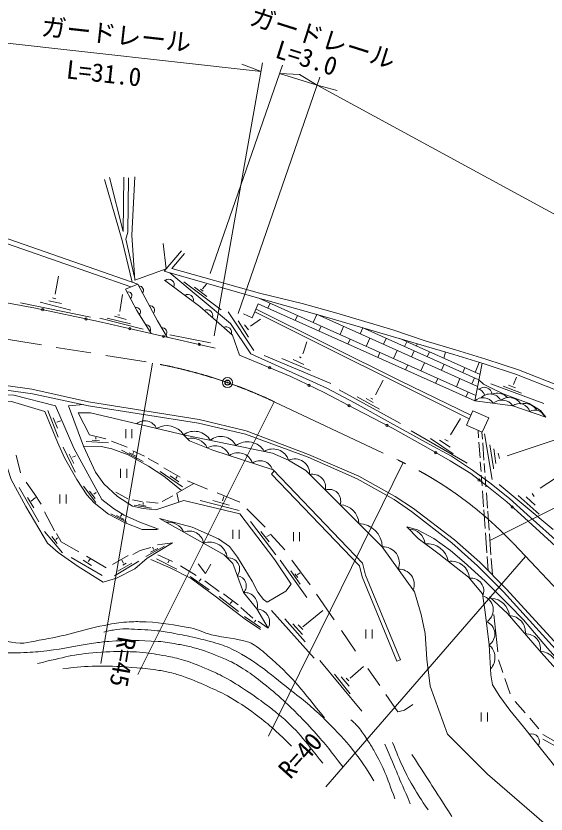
# Model space of a CAD drawing. Units: millimetres, scale not verified. Extents: x 40000 to 680000, y 20000 to 380000.
# Drawn here: x 337728 to 390584, y 260573 to 340078 of the extents above; entities that cross this region are included whole.
import ezdxf
from ezdxf.enums import TextEntityAlignment as Align

# ---------------------------------------------------------------- set-up
doc = ezdxf.new("R2010")
doc.units = ezdxf.units.MM
doc.header["$LTSCALE"] = 1000
doc.header["$PDMODE"] = 32
doc.header["$PDSIZE"] = 500
doc.linetypes.add('CHAIN', pattern=[18.5, 12, -1.5, 3.5, -1.5])
for name, color, linetype, lineweight in [('M-BGD', 7, 'Continuous', 13), ('M-BMK', 2, 'CHAIN', 13), ('M-BMK-SRVR', 3, 'Continuous', 25), ('M-STR-HTXT', 7, 'Continuous', 13)]:
    doc.layers.add(name, color=color, linetype=linetype, lineweight=lineweight)
doc.styles.add('ＭＳ ゴシック', font='')
doc.styles.get('ＭＳ ゴシック').set_extended_font_data('MS Gothic')

msp = doc.modelspace()

# ---------------------------------------------------------------- linework, layer by layer
at = {"layer": 'M-BGD'}
for p, q in [((341633, 312376), (341961, 314161)), ((348637, 312849), (349893, 313370)), ((354471, 313591), (358190, 310797)), ((356336, 312887), (356718, 313344)), ((356770, 312133), (355524, 313055)), ((356386, 312650), (356136, 312875)), ((340998, 311684), (342260, 311441)), ((341718, 311908), (341362, 311983)), ((348098, 310633), (348365, 312344)), ((383588, 302272), (361937, 311965)), ((338175, 311502), (345157, 310058)), ((343204, 310759), (340129, 311562)), ((383479, 301723), (361884, 311392)), ((363072, 311457), (362850, 310960)), ((348100, 310261), (347875, 310311)), ((361462, 306755), (358897, 310596)), ((382920, 299957), (361550, 310609)), ((365786, 310242), (365563, 309745)), ((367729, 310346), (367366, 309535)), ((383764, 303166), (367688, 310364)), ((346087, 309981), (350415, 308868)), ((349153, 309392), (346825, 309981)), ((360925, 308065), (359872, 309697)), ((360900, 308794), (360514, 309324)), ((361118, 309162), (362115, 309866)), ((368161, 309179), (367939, 308681)), ((370404, 309148), (370041, 308337)), ((372330, 309003), (372063, 308406)), ((383894, 303825), (372246, 309040)), ((357122, 307510), (353071, 308323)), ((371046, 307887), (370823, 307390)), ((373024, 307975), (372661, 307164)), ((374653, 307963), (374385, 307366)), ((383999, 304352), (375990, 307938)), ((376691, 307624), (376477, 307146)), ((377650, 307195), (377776, 307412)), ((362465, 306241), (369139, 303466)), ((366170, 306030), (365989, 306136)), ((374022, 306555), (373799, 306058)), ((375733, 306762), (375369, 305951)), ((377419, 306724), (377152, 306127)), ((378949, 306613), (378735, 306135)), ((380381, 305972), (380544, 306598)), ((346192, 275560), (351345, 305502)), ((367092, 304746), (364241, 305970)), ((366438, 305354), (365354, 305858)), ((376788, 305316), (376566, 304819)), ((378467, 305538), (378104, 304727)), ((380418, 305381), (380151, 304784)), ((383479, 301723), (384221, 305479)), ((383520, 304567), (383924, 305570)), ((382485, 305030), (382271, 304552)), ((373585, 302335), (374356, 303793)), ((379788, 303973), (379565, 303476)), ((382003, 303955), (381640, 303144)), ((383454, 304022), (383186, 303425)), ((387342, 303359), (387642, 304097)), ((390347, 301480), (385076, 303415)), ((388137, 302508), (386305, 303200)), ((387529, 303041), (386838, 303303)), ((376059, 299482), (369960, 302818)), ((373993, 300898), (371750, 302150)), ((382823, 302614), (382600, 302117)), ((349871, 274486), (363483, 301649)), ((373335, 301573), (372657, 301971)), ((373310, 301901), (373106, 302013)), ((341947, 298103), (340891, 300766)), ((341860, 299015), (341430, 300031)), ((341806, 299618), (342213, 299742)), ((381071, 298337), (382053, 299977)), ((382904, 299954), (382916, 299948)), ((386710, 296241), (395663, 299233)), ((348670, 298911), (348670, 298014)), ((349293, 298911), (349293, 298014)), ((382726, 295522), (377151, 298742)), ((383800, 298802), (383855, 298049)), ((384189, 298629), (384241, 297921)), ((385207, 293907), (384450, 298449)), ((344721, 297680), (346943, 297546)), ((346064, 297767), (345316, 297821)), ((345679, 297915), (345682, 298131)), ((348801, 297120), (347268, 297708)), ((381318, 296455), (379074, 297999)), ((381009, 297133), (379975, 297831)), ((380835, 297719), (380504, 297899)), ((383885, 297632), (384000, 296062)), ((384268, 297551), (384394, 295824)), ((343643, 294641), (342428, 297137)), ((348262, 296824), (350425, 295683)), ((350558, 296236), (349381, 296769)), ((349389, 296471), (349497, 296651)), ((385581, 295482), (385366, 296968)), ((389983, 293028), (396197, 297065)), ((338184, 294561), (337735, 296328)), ((343494, 295507), (343033, 296417)), ((343359, 296115), (343711, 296273)), ((349673, 296230), (349012, 296554)), ((351946, 295423), (350923, 295998)), ((385955, 296005), (385824, 296529)), ((348166, 294968), (348166, 294071)), ((348789, 294968), (348789, 294071)), ((354091, 294133), (352479, 295073)), ((362919, 268330), (376337, 295590)), ((384029, 295672), (384099, 294711)), ((384419, 295484), (384485, 294582)), ((354337, 293178), (352119, 294705)), ((353966, 293660), (353093, 294267)), ((353659, 294011), (353809, 294214)), ((363487, 294754), (363210, 294436)), ((363210, 294436), (371973, 285286)), ((384127, 294331), (384204, 293272)), ((384514, 294189), (384588, 293181)), ((354834, 293769), (356811, 292928)), ((391310, 288907), (385926, 293414)), ((340019, 289683), (338038, 293114)), ((345705, 291616), (344465, 293249)), ((345618, 292009), (345063, 292725)), ((345510, 292455), (345730, 292609)), ((347692, 292625), (348889, 291990)), ((384242, 292756), (384357, 291190)), ((384632, 292582), (384745, 291039)), ((339505, 291076), (338879, 292123)), ((339258, 291754), (339669, 292095)), ((342109, 292413), (342109, 291516)), ((342732, 292413), (342732, 291516)), ((349365, 291887), (350356, 291663)), ((352319, 291709), (353356, 292270)), ((359973, 290817), (356103, 291808)), ((358973, 291359), (357346, 291798)), ((357782, 292578), (360053, 291631)), ((358314, 291767), (358451, 292208)), ((389903, 290452), (387819, 292311)), ((389511, 291358), (388604, 292181)), ((389408, 292218), (389202, 292517)), ((349509, 291343), (351237, 291040)), ((350706, 291256), (349950, 291394)), ((350399, 291418), (350427, 291617)), ((350758, 291691), (351908, 291541)), ((341562, 288785), (340567, 290664)), ((348775, 289645), (347200, 290476)), ((348165, 290221), (348287, 290418)), ((360754, 290986), (362576, 289136)), ((384379, 290890), (384516, 289022)), ((384765, 290759), (384904, 288859)), ((363643, 286406), (361119, 289724)), ((342369, 286583), (340568, 288733)), ((359364, 288880), (359364, 287983)), ((359987, 288880), (359987, 287983)), ((362976, 287696), (362154, 288711)), ((365389, 288654), (365389, 287757)), ((366012, 288654), (366012, 287757)), ((341846, 287537), (341291, 288222)), ((341721, 287936), (341879, 288085)), ((362739, 288225), (363027, 288403)), ((363123, 288449), (364525, 286878)), ((384547, 288587), (384694, 286580)), ((384931, 288490), (385085, 286393)), ((350695, 286216), (352539, 287256)), ((351877, 287041), (351157, 286651)), ((351470, 286912), (351358, 287152)), ((353337, 287592), (351853, 287397)), ((346722, 285112), (344773, 286262)), ((348909, 286332), (347339, 285434)), ((353344, 285717), (351867, 286408)), ((368638, 263277), (388535, 286238)), ((346312, 284340), (343240, 286135)), ((345259, 285343), (344418, 285879)), ((344943, 285732), (345117, 285964)), ((347548, 284289), (349972, 285779)), ((349268, 285567), (347903, 284769)), ((348450, 285558), (348279, 285862)), ((348724, 285571), (348379, 285359)), ((351745, 286007), (353755, 284978)), ((352866, 285591), (352991, 285815)), ((366734, 282154), (364057, 285855)), ((365226, 285869), (367077, 283416)), ((384721, 286216), (384824, 284804)), ((385111, 286026), (385230, 284400)), ((355690, 284343), (354129, 285306)), ((366066, 283472), (365143, 284788)), ((371973, 285286), (372237, 284217)), ((357010, 282904), (355104, 284231)), ((356012, 283780), (356189, 284015)), ((365845, 284124), (365546, 284518)), ((365783, 284402), (366053, 284597)), ((372237, 284217), (375720, 275788)), ((357980, 282745), (356550, 283810)), ((359934, 280746), (357981, 282250)), ((359877, 281417), (358428, 282520)), ((367680, 282490), (369467, 279925)), ((359093, 281551), (359273, 281753)), ((361354, 280081), (360167, 281156)), ((367479, 276110), (363203, 280849)), ((366339, 279213), (368311, 280846)), ((362128, 279154), (360527, 280244)), ((361517, 279717), (361648, 279891)), ((366582, 277736), (364554, 280008)), ((385390, 280454), (385787, 276720)), ((362886, 279099), (361886, 279800)), ((366292, 278447), (365330, 279521)), ((366320, 278951), (365853, 279419)), ((370182, 278873), (371591, 276812)), ((372628, 278954), (372628, 278057)), ((373252, 278954), (373252, 278057)), ((376071, 275923), (375720, 275788)), ((385829, 275921), (386262, 274684)), ((372222, 270815), (368016, 275862)), ((371038, 274106), (372393, 275265)), ((371063, 272558), (369484, 274521)), ((372818, 275081), (373996, 273384)), ((370938, 273315), (370160, 274237)), ((370907, 273857), (370664, 274119)), ((386478, 274066), (387007, 272556)), ((387511, 271799), (388507, 270644)), ((384127, 270673), (384127, 269776)), ((384750, 270673), (384750, 269776)), ((388963, 270115), (389881, 269051)), ((390261, 268494), (391962, 267550))]:
    msp.add_line(p, q, dxfattribs=at)
for points in [[(310109, 337253), (319439, 325017), (329721, 321585), (334661, 318138), (349197, 313081)], [(310506, 337556), (319744, 325443), (329948, 322036), (334890, 318587), (349891, 313369)], [(346570, 323797), (348330, 317706), (349326, 313566)], [(348484, 324032), (348414, 318606), (347040, 323976)], [(349555, 314053), (348694, 317847), (348876, 318534), (348960, 323946)], [(352406, 317405), (352715, 314884), (349574, 313769), (349276, 318249), (349598, 324067)], [(368806, 310053), (360268, 312430), (352515, 314645), (354226, 316692)], [(378540, 307709), (375312, 308795), (369739, 310485), (366262, 311445), (362028, 312448), (353279, 314915), (354527, 316415)], [(353080, 314484), (359112, 309444), (361135, 306426), (368721, 303009), (371539, 301516), (375388, 299392), (378942, 297415), (381171, 296216), (383258, 294837), (384982, 293575), (386931, 292005), (388697, 290421), (392111, 287351), (395616, 283595), (400579, 278310), (405977, 272968), (410136, 269088), (414258, 265499), (422837, 262073)], [(325401, 313351), (329840, 312601), (334449, 311922), (339682, 310959), (345962, 309641), (357585, 306991)], [(352806, 308081), (351843, 309699), (349893, 313370)], [(352551, 313765), (356059, 311147), (359312, 308273), (360021, 306290)], [(351219, 308442), (349768, 310723), (348637, 312849)], [(361884, 311392), (361292, 310003), (360406, 310403)], [(383078, 300314), (376029, 303727), (361668, 310885)], [(348717, 309843), (348617, 309875), (347551, 310174)], [(396070, 300650), (394359, 301553), (391524, 302832), (387651, 304350), (384423, 305417), (381396, 306347), (368806, 310053)], [(396448, 301016), (394579, 302003), (391718, 303293), (387821, 304821), (384575, 305893), (381540, 306826), (378540, 307709)], [(366344, 306435), (366388, 306584), (366743, 307606)], [(360021, 306290), (365124, 304150), (368468, 302552), (371496, 300975), (375261, 299019), (378836, 297021), (381023, 295759), (383084, 294490), (384836, 293130), (386659, 291672), (388439, 290074), (391902, 286920)], [(353337, 287592), (350827, 286064), (349594, 285013), (347757, 284087), (346411, 283667), (343916, 285223), (341925, 286639), (340887, 287550), (338707, 291223), (337249, 293915), (336632, 295850), (336043, 298303), (331876, 300540), (329088, 302588), (326051, 303042), (323506, 303526), (320856, 304204)], [(390555, 300104), (390044, 300784), (388913, 301485), (386324, 302438), (385062, 303036), (384361, 303391), (383894, 303825)], [(334102, 303632), (339317, 302896), (344974, 301634), (356005, 299878), (360694, 298742), (366893, 296403), (371919, 294236), (375536, 292218), (377366, 290998), (381467, 287885), (383969, 285654), (386656, 282983), (392835, 276241), (396474, 271930), (398619, 269659), (401289, 266988), (404339, 264233), (406778, 262046), (409765, 259523)], [(334166, 303175), (339395, 302446), (344975, 301254), (355925, 299502), (360621, 298422), (366860, 296109), (371767, 293964), (375455, 291903), (377179, 290711), (381189, 287599), (383754, 285314), (386348, 282720), (392503, 275925), (396129, 271557), (398293, 269271), (400980, 266598), (403966, 263932), (406434, 261726), (409612, 259109)], [(351822, 288906), (350308, 288934), (348626, 289579), (346957, 290448), (345541, 291569), (344798, 292383), (343789, 293897), (342583, 296042), (341868, 297612), (340620, 300668), (337298, 301664), (333681, 302000), (335503, 302323), (337508, 302309), (341686, 301229), (343512, 297037), (346288, 291906), (347452, 290995), (348517, 290350), (350068, 289663), (351943, 288940)], [(362768, 281667), (364631, 282766), (365182, 283467), (363548, 285885), (360036, 290470), (354484, 291815), (351687, 290890), (350404, 290995), (349353, 291248), (347860, 292194), (346507, 293477), (345665, 294626), (344460, 297225), (342974, 301234), (344456, 301365)], [(383479, 301723), (387256, 301253), (390555, 300104)], [(346698, 297961), (345063, 298344), (343941, 300526), (345161, 300540)], [(345161, 300540), (354591, 298325), (363297, 296537), (364916, 295822), (366620, 294792), (374254, 287202), (377461, 282716), (378137, 280455), (378544, 278562), (378698, 276009), (379034, 273296), (380759, 268543), (384733, 264537), (396500, 254380), (400474, 252045), (402682, 250878), (405069, 252098), (406591, 253086)], [(354437, 298361), (355047, 297759), (357374, 296820), (363384, 294862)], [(385347, 294949), (385347, 295061), (384964, 297360)], [(354220, 292794), (352462, 294239), (350933, 295234), (348929, 296370), (347274, 296958), (346237, 297183), (344460, 297225)], [(363384, 294862), (372281, 285571), (372576, 284379), (376071, 275923)], [(340231, 291449), (339558, 292514), (338758, 293622)], [(353964, 291644), (353786, 292542), (355449, 293507)], [(348498, 289919), (348392, 289966), (347767, 290312)], [(362886, 279099), (361762, 281008), (360430, 282634), (359351, 285536), (358481, 286391), (352046, 290022), (355285, 289139), (357921, 288004), (359014, 287218), (359827, 286167), (361268, 283756), (361843, 282662), (362403, 281947), (362768, 281667)], [(417779, 252808), (416060, 254398), (414153, 255814), (412036, 257034), (409990, 258253), (408223, 259515), (405433, 261660), (403288, 263623), (401423, 265389), (399264, 267605), (397026, 269979), (394362, 272783), (392511, 275073), (390745, 277091), (388324, 279914), (386875, 281419), (384501, 283784), (382417, 285662), (381059, 286828), (379405, 288034), (377755, 288875), (376699, 289184)], [(376699, 289184), (377849, 288006), (379914, 286464), (382859, 284181), (384231, 282511)], [(344002, 286710), (342249, 287706), (341773, 288505)], [(351166, 287117), (350115, 286822), (349372, 286430)], [(362125, 278964), (360590, 279973), (357603, 282287), (355185, 284032), (353103, 285105), (351168, 285946)], [(355884, 285494), (356627, 284541), (357160, 285466)], [(384231, 282511), (384526, 280681), (384904, 277422), (385094, 274435), (385248, 273454), (385991, 272283), (386972, 270909), (388332, 269269), (392857, 263570), (397589, 257282), (399545, 256189), (403120, 254632), (406316, 253181), (410438, 251751), (413277, 250952), (416768, 249859), (419060, 249186), (420900, 248849)], [(420491, 249885), (419380, 250604), (416594, 253018), (414785, 254364), (408518, 257876), (404949, 260778), (401878, 263575), (397483, 268475), (390109, 276670), (386744, 280560), (384956, 282200)], [(374605, 272487), (375818, 270756), (376472, 270905), (377314, 271485)], [(390255, 268027), (391948, 267095), (401431, 257697), (405951, 254910), (410575, 252279), (412342, 251215)]]:
    msp.add_lwpolyline(points, dxfattribs=at)
msp.add_lwpolyline([(383272, 300749), (382636, 299319), (384228, 298611), (384864, 300041)], close=True, dxfattribs=at)
for centre in [(340381, 310811), (344720, 309900), (349082, 308928), (352440, 308163), (355999, 307351), (363016, 305031), (366960, 303269), (370941, 301259), (374729, 299291), (379592, 296580), (383907, 293844), (387206, 291172)]:
    msp.add_circle(centre, 114, dxfattribs=at)
for centre, radius, start, end in [((352973, 313303), 542, 335.86831, 130.66714), ((348937, 312237), 353, 312.85835, 114.29505), ((350017, 312740), 428, 323.80467, 92.15814), ((354885, 311806), 532, 342.41101, 124.12444), ((349724, 310618), 421, 315.31427, 105.90645), ((351111, 310753), 449, 317.73454, 98.22827), ((356786, 310261), 559, 337.61211, 119.45892), ((350646, 308839), 495, 335.66559, 89.27679), ((352294, 308537), 484, 326.02351, 95.44746), ((358672, 308542), 565, 341.73537, 115.33567), ((383669, 302092), 828, 14.73801, 86.77744), ((384417, 302299), 796, 7.80525, 131.87755), ((384997, 301236), 1189, 28.65408, 137.62403), ((385723, 301135), 1373, 42.03496, 112.1347), ((384306, 300849), 1203, 32.39219, 133.41581), ((386181, 300503), 1311, 34.89527, 130.91273), ((386874, 300561), 1499, 36.32459, 123.8236), ((387902, 300371), 1094, 15.38982, 126.18922), ((388368, 299884), 1591, 35.3718, 100.3749), ((389485, 299878), 945, 17.53251, 124.04653), ((350575, 298468), 1282, 24.18546, 129.37085), ((352757, 297255), 2012, 33.35323, 120.20307), ((355516, 296839), 1866, 31.26673, 125.34143), ((358180, 296542), 1657, 26.61875, 130.17647), ((355244, 296281), 1741, 26.12721, 103.75396), ((360810, 295715), 1944, 30.57506, 126.22016), ((357584, 295723), 1536, 21.49432, 120.36094), ((359882, 295062), 1501, 18.51591, 125.39905), ((363346, 295287), 1659, 18.8348, 121.30568), ((362058, 294451), 1322, 19.23724, 124.67772), ((365526, 294459), 1493, 357.58935, 114.08896), ((367291, 293111), 1314, 348.29916, 102.03062), ((368972, 291779), 1137, 340.05724, 110.27254), ((369946, 289405), 1988, 3.05131, 87.27847), ((352844, 287848), 1820, 26.166, 94.96452), ((371878, 287135), 2376, 1.60463, 88.72514), ((355027, 287337), 1424, 8.41128, 112.71924), ((376877, 287304), 1654, 7.0106, 88.5064), ((357064, 285927), 1736, 5.22292, 111.20443), ((374318, 285559), 1645, 338.87072, 92.24697), ((378712, 285340), 2175, 10.55751, 95.10673), ((358929, 284986), 1107, 322.4307, 97.05863), ((381121, 283918), 1840, 4.53949, 98.44728), ((375928, 283455), 1513, 338.22858, 92.88911), ((359692, 283314), 1004, 317.30991, 83.49855), ((383117, 282814), 1260, 335.81252, 97.35743), ((360552, 281376), 1264, 343.07759, 95.555), ((383883, 280912), 1438, 306.37465, 74.56686), ((385048, 280148), 1903, 5.5463, 87.78052), ((361698, 279684), 1325, 333.7881, 87.23229), ((386898, 278708), 1624, 353.25155, 88.45921), ((384167, 278505), 1311, 304.25056, 68.99751), ((388580, 277079), 1440, 348.92732, 92.78343), ((383826, 276157), 1662, 317.71251, 49.54063), ((389840, 274815), 1994, 358.23158, 85.5929), ((389156, 267789), 766, 329.53212, 107.36513)]:
    msp.add_arc(centre, radius, start, end, dxfattribs=at)
for points, knots in [([(326586, 301893), (327249, 301199), (327450, 300997), (327940, 300369), (328364, 299827), (328585, 299510), (328956, 298930), (329244, 298481), (329392, 298220), (329634, 297745), (329976, 297071), (330139, 296677), (330396, 295967), (330606, 295386), (330694, 295048), (330819, 294443), (330954, 293788), (331009, 293415), (331073, 292749), (331193, 291497), (331218, 290790), (331242, 289532), (331274, 287845), (331257, 286898), (331158, 285214), (331124, 284649), (331012, 284340), (330988, 283775), (330955, 282982), (330930, 282534), (330988, 281743), (331038, 281076), (331085, 280699), (331242, 280049), (331351, 279602), (331446, 279354), (331666, 278949), (331801, 278698), (331897, 278566), (332089, 278356), (332389, 278028), (332573, 277851), (332936, 277594), (333334, 277312), (333583, 277183), (334036, 277001), (334357, 276873), (334544, 276813), (334883, 276747), (335339, 276660), (335604, 276680), (336068, 276663), (337027, 276626), (337566, 276614), (338524, 276663), (339418, 276708), (339922, 276716), (340810, 276832), (342637, 277070), (343643, 277324), (345466, 277594), (346059, 277682), (346393, 277715), (346990, 277763), (348902, 277917), (349986, 277876), (351901, 277763), (352634, 277720), (353040, 277636), (353764, 277509), (354262, 277422), (354542, 277373), (355034, 277255), (355502, 277144), (355762, 277067), (356219, 276917), (357333, 276550), (357943, 276297), (359013, 275816), (359567, 275567), (359853, 275377), (360368, 275054), (361091, 274600), (361475, 274312), (362146, 273784), (362958, 273145), (363418, 272791), (364178, 272091), (365416, 270949), (366088, 270283), (367226, 269043), (368528, 267623), (368933, 267080), (370358, 265233)], [0, 0, 0, 0, 1, 1, 1, 2, 2, 2, 3, 3, 3, 4, 4, 4, 5, 5, 5, 6, 6, 6, 7, 7, 7, 8, 8, 8, 9, 9, 9, 10, 10, 10, 11, 11, 11, 12, 12, 12, 13, 13, 13, 14, 14, 14, 15, 15, 15, 16, 16, 16, 17, 17, 17, 18, 18, 18, 19, 19, 19, 20, 20, 20, 21, 21, 21, 22, 22, 22, 23, 23, 23, 24, 24, 24, 25, 25, 25, 26, 26, 26, 27, 27, 27, 28, 28, 28, 29, 29, 29, 30, 30, 30, 31, 31, 31, 31]), ([(330650, 300031), (331273, 295433), (331537, 294167), (331750, 290379), (331789, 289684), (331807, 289295), (331835, 288601), (331914, 286684), (331733, 285599), (331920, 283690), (331959, 283290), (332001, 283067), (332089, 282674), (332141, 282439), (332150, 282296), (332258, 282081), (332592, 281417), (332783, 281030), (333274, 280473), (333522, 280192), (333666, 280037), (333952, 279795), (334619, 279232), (334970, 278871), (335730, 278441), (336318, 278107), (336625, 277824), (337287, 277684), (338518, 277422), (339255, 277765), (340497, 277969), (343065, 278390), (344431, 278989), (346990, 279457), (347777, 279601), (348224, 279662), (349022, 279711), (349683, 279751), (350055, 279744), (350716, 279711), (352449, 279622), (353414, 279446), (355118, 279118), (355971, 278954), (356390, 278640), (357235, 278441), (358681, 278100), (359542, 278121), (360960, 277679), (361285, 277577), (361441, 277448), (361722, 277255), (362362, 276818), (362663, 276495), (363246, 275985), (365556, 273966), (366175, 272978), (368496, 270143)], [0, 0, 0, 0, 1, 1, 1, 2, 2, 2, 3, 3, 3, 4, 4, 4, 5, 5, 5, 6, 6, 6, 7, 7, 7, 8, 8, 8, 9, 9, 9, 10, 10, 10, 11, 11, 11, 12, 12, 12, 13, 13, 13, 14, 14, 14, 15, 15, 15, 16, 16, 16, 17, 17, 17, 18, 18, 18, 19, 19, 19, 19]), ([(346482, 278695), (347057, 278848), (347251, 278878), (347752, 278949), (348702, 279083), (349249, 278971), (350208, 278949), (350738, 278936), (351035, 278918), (351562, 278864), (352228, 278796), (352597, 278726), (353256, 278610), (354086, 278463), (354549, 278371), (355372, 278187), (356171, 278008), (356619, 277908), (357404, 277679), (358147, 277462), (358573, 277344), (359267, 277001), (361938, 275683), (363136, 274419), (365502, 272608), (366832, 271589), (367552, 270976), (368735, 269790), (369824, 268699), (370440, 268084), (371385, 266867), (372249, 265753), (372527, 265314), (373406, 263878)], [0, 0, 0, 0, 1, 1, 1, 2, 2, 2, 3, 3, 3, 4, 4, 4, 5, 5, 5, 6, 6, 6, 7, 7, 7, 8, 8, 8, 9, 9, 9, 10, 10, 10, 11, 11, 11, 11]), ([(339878, 275562), (342602, 276211), (343457, 276492), (345805, 276663), (347092, 276756), (347817, 276774), (349107, 276747), (349604, 276737), (349882, 276710), (350377, 276663), (351276, 276577), (351775, 276485), (352663, 276324), (353365, 276197), (353756, 276102), (354441, 275901), (355425, 275611), (355949, 275363), (356896, 274969), (357538, 274703), (357891, 274534), (358505, 274207), (359396, 273733), (359862, 273406), (360706, 272853), (361481, 272345), (361905, 272044), (362654, 271498), (363129, 271151), (363385, 270942), (363839, 270567), (365841, 268911), (366368, 268039), (368326, 265656)], [0, 0, 0, 0, 1, 1, 1, 2, 2, 2, 3, 3, 3, 4, 4, 4, 5, 5, 5, 6, 6, 6, 7, 7, 7, 8, 8, 8, 9, 9, 9, 10, 10, 10, 11, 11, 11, 11]), ([(342418, 275054), (344005, 275233), (344479, 275276), (345805, 275308), (347360, 275345), (348234, 275266), (349784, 275139), (350647, 275068), (351131, 275024), (351986, 274885), (352485, 274803), (352766, 274756), (353256, 274631), (353793, 274493), (354089, 274396), (354610, 274207), (355586, 273855), (356117, 273613), (357066, 273191), (357877, 272831), (358332, 272624), (359098, 272175), (360269, 271489), (360896, 271050), (361976, 270228), (363318, 269207), (363749, 268759), (365194, 267349)], [0, 0, 0, 0, 1, 1, 1, 2, 2, 2, 3, 3, 3, 4, 4, 4, 5, 5, 5, 6, 6, 6, 7, 7, 7, 8, 8, 8, 9, 9, 9, 9]), ([(371120, 269974), (371492, 269640), (371604, 269528), (371882, 269212), (372258, 268785), (372409, 268497), (372729, 268027), (373013, 267610), (373151, 267362), (373406, 266926), (374446, 265149), (374635, 264396), (375523, 262100)], [0, 0, 0, 0, 1, 1, 1, 2, 2, 2, 3, 3, 3, 4, 4, 4, 4]), ([(375269, 267688), (376135, 265628), (376359, 264978), (377301, 263370), (377857, 262420), (378065, 262078), (378825, 260999)], [0, 0, 0, 0, 1, 1, 1, 2, 2, 2, 2])]:
    msp.add_open_spline(points, degree=3, knots=knots, dxfattribs=at)
for points in [[(374507, 267519), (375777, 264555), (375777, 264555), (377047, 261592)], [(377216, 266503), (379206, 263412), (379206, 263412), (381196, 260322)]]:
    msp.add_open_spline(points, degree=3, dxfattribs=at)
at = {"layer": 'M-BMK'}
for p, q in [((255374, 321083), (350701, 305611)), ((363483, 301649), (375870, 295814)), ((387367, 287475), (406791, 266881))]:
    msp.add_line(p, q, dxfattribs=at)
for centre, radius, start, end in [((343002, 258174), 48058, 64.77496, 80.78137), ((359607, 261293), 38160, 43.32429, 64.77496)]:
    msp.add_arc(centre, radius, start, end, dxfattribs=at)
at = {"layer": 'M-BMK-SRVR', "lineweight": 13}
msp.add_circle((358826, 303552), 500, dxfattribs=at)
at = {"layer": 'M-BMK-SRVR'}
msp.add_point((358826, 303552), dxfattribs=at)
at = {"layer": 'M-STR-HTXT'}
for p, q in [((334129, 337660), (362176, 334557)), ((357109, 314416), (364291, 335168)), ((357476, 308196), (362328, 335405)), ((362176, 334557), (360244, 335274)), ((359885, 310441), (368034, 333988)), ((364010, 334355), (367753, 333175)), ((364010, 334355), (366068, 334230)), ((367753, 333175), (365996, 334253)), ((367753, 333175), (431918, 298308)), ((367753, 333175), (369749, 332659)), ((384979, 287836), (403149, 296924))]:
    msp.add_line(p, q, dxfattribs=at)

# ---------------------------------------------------------------- texts
at = {"layer": 'M-BGD', "style": 'ＭＳ ゴシック'}
for s, rotation, p in [('R=45', 260.235, (347370, 278426)), ('R=40', 47.902, (365496, 263582))]:
    msp.add_text(s, height=1833, rotation=rotation, dxfattribs=at).set_placement(p, align=Align.BOTTOM_LEFT)
at = {"layer": 'M-STR-HTXT', "style": 'ＭＳ ゴシック'}
for s, rotation, p in [('ガードレール', 342.501, (360729, 338739)), ('ガードレール', 353.688, (340111, 337601)), ('L=3.0', 342.501, (363298, 335437)), ('L=31.0', 353.688, (342616, 333322))]:
    msp.add_text(s, height=1833, rotation=rotation, dxfattribs=at).set_placement(p, align=Align.BOTTOM_LEFT)

doc.saveas('drawing.dxf')
